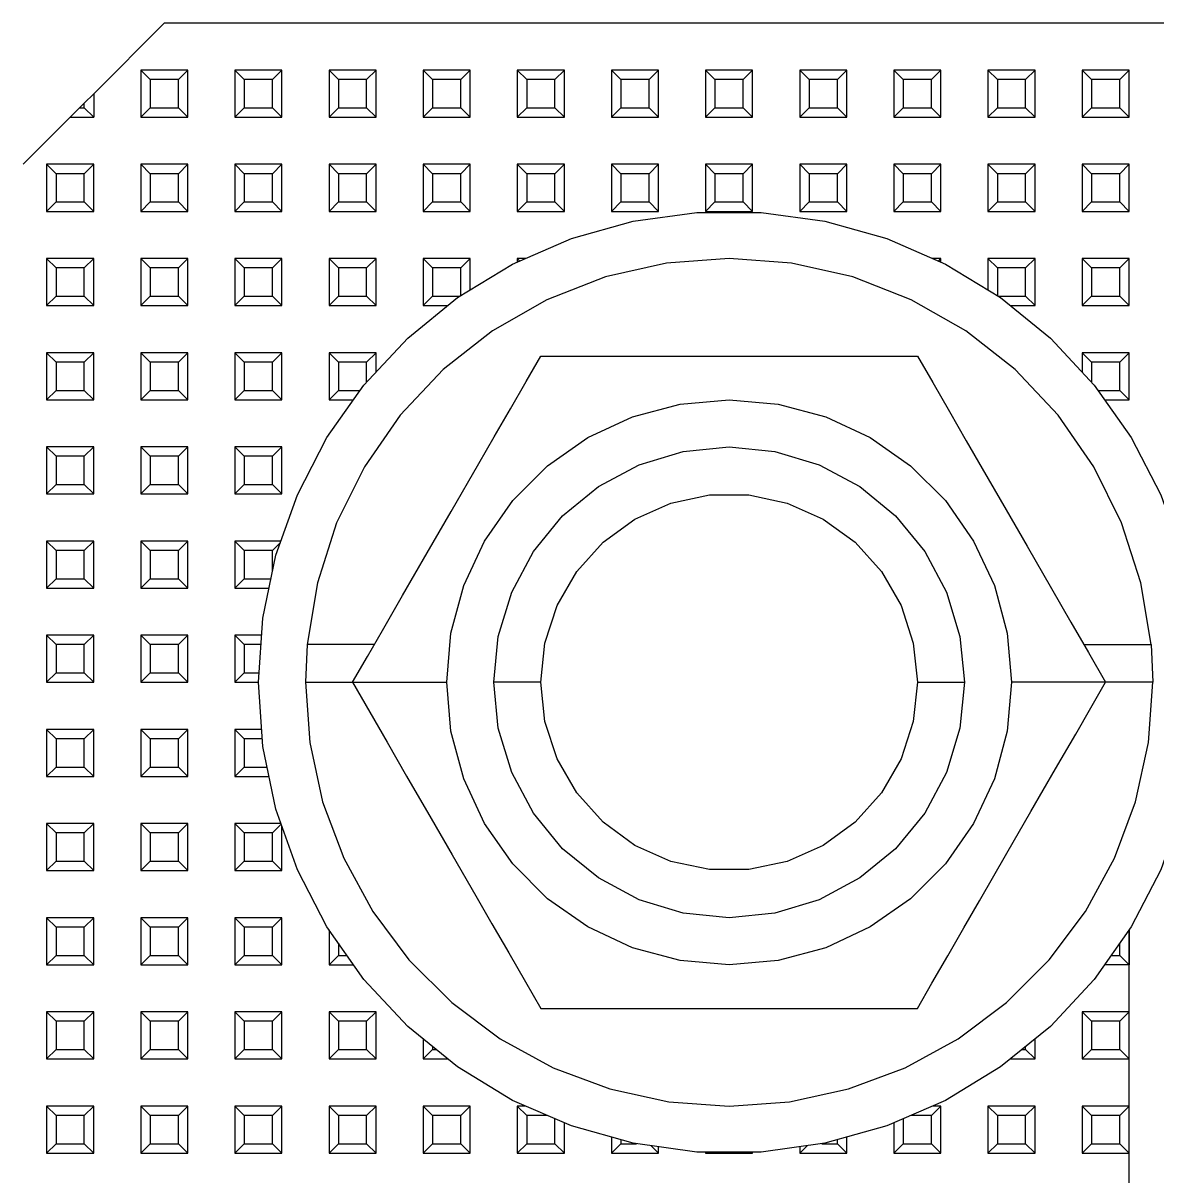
# Model space of a CAD drawing. Header units: millimetres. Extents: x 0 to 156, y 0 to 155.
# Drawn here: x 111 to 135.11, y 130.49 to 155 of the extents above; entities that cross this region are included whole.
import ezdxf

# ---------------------------------------------------------------- set-up
doc = ezdxf.new("R2010")
doc.units = ezdxf.units.MM

# ---------------------------------------------------------------- blocks, each defined once
blk = doc.blocks.new('CHINT_70dbcf6fe7c4519691b3c42ff544d895_FACE_0')
at = {"color": 141, "linetype": 'Continuous', "true_color": 0x40d9ff}
for p, q in [((113.7, 153.8), (113.5, 154)), ((113.5, 154), (113.5, 153)), ((114.5, 154), (113.5, 154)), ((114.3, 153.8), (114.5, 154)), ((114.5, 153), (114.5, 154)), ((115.7, 153.8), (115.5, 154)), ((115.5, 154), (115.5, 153)), ((116.5, 154), (115.5, 154)), ((116.3, 153.8), (116.5, 154)), ((116.5, 153), (116.5, 154)), ((117.7, 153.8), (117.5, 154)), ((117.5, 154), (117.5, 153)), ((118.5, 154), (117.5, 154)), ((118.3, 153.8), (118.5, 154)), ((118.5, 153), (118.5, 154)), ((119.7, 153.8), (119.5, 154)), ((119.5, 154), (119.5, 153)), ((120.5, 154), (119.5, 154)), ((120.3, 153.8), (120.5, 154)), ((120.5, 153), (120.5, 154)), ((121.7, 153.8), (121.5, 154)), ((121.5, 154), (121.5, 153)), ((122.5, 154), (121.5, 154)), ((122.3, 153.8), (122.5, 154)), ((122.5, 153), (122.5, 154)), ((123.7, 153.8), (123.5, 154)), ((123.5, 154), (123.5, 153)), ((124.5, 154), (123.5, 154)), ((124.3, 153.8), (124.5, 154)), ((124.5, 153), (124.5, 154)), ((125.7, 153.8), (125.5, 154)), ((125.5, 154), (125.5, 153)), ((126.5, 154), (125.5, 154)), ((126.3, 153.8), (126.5, 154)), ((126.5, 153), (126.5, 154)), ((127.7, 153.8), (127.5, 154)), ((127.5, 154), (127.5, 153)), ((128.5, 154), (127.5, 154)), ((128.3, 153.8), (128.5, 154)), ((128.5, 153), (128.5, 154)), ((129.7, 153.8), (129.5, 154)), ((129.5, 154), (129.5, 153)), ((130.5, 154), (129.5, 154)), ((130.3, 153.8), (130.5, 154)), ((130.5, 153), (130.5, 154)), ((131.7, 153.8), (131.5, 154)), ((131.5, 154), (131.5, 153)), ((132.5, 154), (131.5, 154)), ((132.3, 153.8), (132.5, 154)), ((132.5, 153), (132.5, 154)), ((133.7, 153.8), (133.5, 154)), ((133.5, 154), (133.5, 153)), ((134.5, 154), (133.5, 154)), ((134.3, 153.8), (134.5, 154)), ((134.5, 153), (134.5, 154)), ((113.7, 153.8), (113.7, 153.2)), ((114.3, 153.8), (113.7, 153.8)), ((114.3, 153.2), (114.3, 153.8)), ((115.7, 153.8), (115.7, 153.2)), ((116.3, 153.8), (115.7, 153.8)), ((116.3, 153.2), (116.3, 153.8)), ((117.7, 153.8), (117.7, 153.2)), ((118.3, 153.8), (117.7, 153.8)), ((118.3, 153.2), (118.3, 153.8)), ((119.7, 153.8), (119.7, 153.2)), ((120.3, 153.8), (119.7, 153.8)), ((120.3, 153.2), (120.3, 153.8)), ((121.7, 153.8), (121.7, 153.2)), ((122.3, 153.8), (121.7, 153.8)), ((122.3, 153.2), (122.3, 153.8)), ((123.7, 153.8), (123.7, 153.2)), ((124.3, 153.8), (123.7, 153.8)), ((124.3, 153.2), (124.3, 153.8)), ((125.7, 153.8), (125.7, 153.2)), ((126.3, 153.8), (125.7, 153.8)), ((126.3, 153.2), (126.3, 153.8)), ((127.7, 153.8), (127.7, 153.2)), ((128.3, 153.8), (127.7, 153.8)), ((128.3, 153.2), (128.3, 153.8)), ((129.7, 153.8), (129.7, 153.2)), ((130.3, 153.8), (129.7, 153.8)), ((130.3, 153.2), (130.3, 153.8)), ((131.7, 153.8), (131.7, 153.2)), ((132.3, 153.8), (131.7, 153.8)), ((132.3, 153.2), (132.3, 153.8)), ((133.7, 153.8), (133.7, 153.2)), ((134.3, 153.8), (133.7, 153.8)), ((134.3, 153.2), (134.3, 153.8)), ((112.2, 153.2), (112, 153)), ((112.3, 153.3), (112.2, 153.2)), ((112.2, 153.2), (112.3, 153.2)), ((112.3, 153.2), (112.3, 153.3)), ((112.3, 153.2), (112.5, 153)), ((113.7, 153.2), (113.5, 153)), ((113.7, 153.2), (114.3, 153.2)), ((114.3, 153.2), (114.5, 153)), ((115.7, 153.2), (115.5, 153)), ((115.7, 153.2), (116.3, 153.2)), ((116.3, 153.2), (116.5, 153)), ((117.7, 153.2), (117.5, 153)), ((117.7, 153.2), (118.3, 153.2)), ((118.3, 153.2), (118.5, 153)), ((119.7, 153.2), (119.5, 153)), ((119.7, 153.2), (120.3, 153.2)), ((120.3, 153.2), (120.5, 153)), ((121.7, 153.2), (121.5, 153)), ((121.7, 153.2), (122.3, 153.2)), ((122.3, 153.2), (122.5, 153)), ((123.7, 153.2), (123.5, 153)), ((123.7, 153.2), (124.3, 153.2)), ((124.3, 153.2), (124.5, 153)), ((125.7, 153.2), (125.5, 153)), ((125.7, 153.2), (126.3, 153.2)), ((126.3, 153.2), (126.5, 153)), ((127.7, 153.2), (127.5, 153)), ((127.7, 153.2), (128.3, 153.2)), ((128.3, 153.2), (128.5, 153)), ((129.7, 153.2), (129.5, 153)), ((129.7, 153.2), (130.3, 153.2)), ((130.3, 153.2), (130.5, 153)), ((131.7, 153.2), (131.5, 153)), ((131.7, 153.2), (132.3, 153.2)), ((132.3, 153.2), (132.5, 153)), ((133.7, 153.2), (133.5, 153)), ((133.7, 153.2), (134.3, 153.2)), ((134.3, 153.2), (134.5, 153)), ((112, 153), (111, 152)), ((112, 153), (112.5, 153)), ((113.5, 153), (114.5, 153)), ((115.5, 153), (116.5, 153)), ((117.5, 153), (118.5, 153)), ((119.5, 153), (120.5, 153)), ((121.5, 153), (122.5, 153)), ((123.5, 153), (124.5, 153)), ((125.5, 153), (126.5, 153)), ((127.5, 153), (128.5, 153)), ((129.5, 153), (130.5, 153)), ((131.5, 153), (132.5, 153)), ((133.5, 153), (134.5, 153)), ((111.7, 151.8), (111.5, 152)), ((111.5, 152), (111.5, 151)), ((112.5, 152), (111.5, 152)), ((112.3, 151.8), (112.5, 152)), ((112.5, 151), (112.5, 152)), ((113.7, 151.8), (113.5, 152)), ((113.5, 152), (113.5, 151)), ((114.5, 152), (113.5, 152)), ((114.3, 151.8), (114.5, 152)), ((114.5, 151), (114.5, 152)), ((115.7, 151.8), (115.5, 152)), ((115.5, 152), (115.5, 151)), ((116.5, 152), (115.5, 152)), ((116.3, 151.8), (116.5, 152)), ((116.5, 151), (116.5, 152)), ((117.7, 151.8), (117.5, 152)), ((117.5, 152), (117.5, 151)), ((118.5, 152), (117.5, 152)), ((118.3, 151.8), (118.5, 152)), ((118.5, 151), (118.5, 152)), ((119.7, 151.8), (119.5, 152)), ((119.5, 152), (119.5, 151)), ((120.5, 152), (119.5, 152)), ((120.3, 151.8), (120.5, 152)), ((120.5, 151), (120.5, 152)), ((121.7, 151.8), (121.5, 152)), ((121.5, 152), (121.5, 151)), ((122.5, 152), (121.5, 152)), ((122.3, 151.8), (122.5, 152)), ((122.5, 151), (122.5, 152)), ((123.7, 151.8), (123.5, 152)), ((123.5, 152), (123.5, 151)), ((124.5, 152), (123.5, 152)), ((124.3, 151.8), (124.5, 152)), ((124.5, 151), (124.5, 152)), ((125.7, 151.8), (125.5, 152)), ((125.5, 152), (125.5, 151)), ((126.5, 152), (125.5, 152)), ((126.3, 151.8), (126.5, 152)), ((126.5, 151), (126.5, 152)), ((127.7, 151.8), (127.5, 152)), ((127.5, 152), (127.5, 151)), ((128.5, 152), (127.5, 152)), ((128.3, 151.8), (128.5, 152)), ((128.5, 151), (128.5, 152)), ((129.7, 151.8), (129.5, 152)), ((129.5, 152), (129.5, 151)), ((130.5, 152), (129.5, 152)), ((130.3, 151.8), (130.5, 152)), ((130.5, 151), (130.5, 152)), ((131.7, 151.8), (131.5, 152)), ((131.5, 152), (131.5, 151)), ((132.5, 152), (131.5, 152)), ((132.3, 151.8), (132.5, 152)), ((132.5, 151), (132.5, 152)), ((133.7, 151.8), (133.5, 152)), ((133.5, 152), (133.5, 151)), ((134.5, 152), (133.5, 152)), ((134.3, 151.8), (134.5, 152)), ((134.5, 151), (134.5, 152)), ((111.7, 151.8), (111.7, 151.2)), ((112.3, 151.8), (111.7, 151.8)), ((112.3, 151.2), (112.3, 151.8)), ((113.7, 151.8), (113.7, 151.2)), ((114.3, 151.8), (113.7, 151.8)), ((114.3, 151.2), (114.3, 151.8)), ((115.7, 151.8), (115.7, 151.2)), ((116.3, 151.8), (115.7, 151.8)), ((116.3, 151.2), (116.3, 151.8)), ((117.7, 151.8), (117.7, 151.2)), ((118.3, 151.8), (117.7, 151.8)), ((118.3, 151.2), (118.3, 151.8)), ((119.7, 151.8), (119.7, 151.2)), ((120.3, 151.8), (119.7, 151.8)), ((120.3, 151.2), (120.3, 151.8)), ((121.7, 151.8), (121.7, 151.2)), ((122.3, 151.8), (121.7, 151.8)), ((122.3, 151.2), (122.3, 151.8)), ((123.7, 151.8), (123.7, 151.2)), ((124.3, 151.8), (123.7, 151.8)), ((124.3, 151.2), (124.3, 151.8)), ((125.7, 151.8), (125.7, 151.2)), ((126.3, 151.8), (125.7, 151.8)), ((126.3, 151.2), (126.3, 151.8)), ((127.7, 151.8), (127.7, 151.2)), ((128.3, 151.8), (127.7, 151.8)), ((128.3, 151.2), (128.3, 151.8)), ((129.7, 151.8), (129.7, 151.2)), ((130.3, 151.8), (129.7, 151.8)), ((130.3, 151.2), (130.3, 151.8)), ((131.7, 151.8), (131.7, 151.2)), ((132.3, 151.8), (131.7, 151.8)), ((132.3, 151.2), (132.3, 151.8)), ((133.7, 151.8), (133.7, 151.2)), ((134.3, 151.8), (133.7, 151.8)), ((134.3, 151.2), (134.3, 151.8)), ((111.7, 151.2), (111.5, 151)), ((111.7, 151.2), (112.3, 151.2)), ((112.3, 151.2), (112.5, 151)), ((113.7, 151.2), (113.5, 151)), ((113.7, 151.2), (114.3, 151.2)), ((114.3, 151.2), (114.5, 151)), ((115.7, 151.2), (115.5, 151)), ((115.7, 151.2), (116.3, 151.2)), ((116.3, 151.2), (116.5, 151)), ((117.7, 151.2), (117.5, 151)), ((117.7, 151.2), (118.3, 151.2)), ((118.3, 151.2), (118.5, 151)), ((119.7, 151.2), (119.5, 151)), ((119.7, 151.2), (120.3, 151.2)), ((120.3, 151.2), (120.5, 151)), ((121.7, 151.2), (121.5, 151)), ((121.7, 151.2), (122.3, 151.2)), ((122.3, 151.2), (122.5, 151)), ((123.7, 151.2), (123.5, 151)), ((123.7, 151.2), (124.3, 151.2)), ((124.3, 151.2), (124.5, 151)), ((125.7, 151.2), (125.5, 151)), ((125.7, 151.2), (126.3, 151.2)), ((126.3, 151.2), (126.5, 151)), ((127.7, 151.2), (127.5, 151)), ((127.7, 151.2), (128.3, 151.2)), ((128.3, 151.2), (128.5, 151)), ((129.7, 151.2), (129.5, 151)), ((129.7, 151.2), (130.3, 151.2)), ((130.3, 151.2), (130.5, 151)), ((131.7, 151.2), (131.5, 151)), ((131.7, 151.2), (132.3, 151.2)), ((132.3, 151.2), (132.5, 151)), ((133.7, 151.2), (133.5, 151)), ((133.7, 151.2), (134.3, 151.2)), ((134.3, 151.2), (134.5, 151)), ((111.5, 151), (112.5, 151)), ((113.5, 151), (114.5, 151)), ((115.5, 151), (116.5, 151)), ((117.5, 151), (118.5, 151)), ((119.5, 151), (120.5, 151)), ((121.5, 151), (122.5, 151)), ((123.5, 151), (124.5, 151)), ((125.5, 151), (126.5, 151)), ((127.5, 151), (128.5, 151)), ((129.5, 151), (130.5, 151)), ((131.5, 151), (132.5, 151)), ((133.5, 151), (134.5, 151)), ((111.7, 149.8), (111.5, 150)), ((111.5, 150), (111.5, 149)), ((112.5, 150), (111.5, 150)), ((112.3, 149.8), (112.5, 150)), ((112.5, 149), (112.5, 150)), ((113.7, 149.8), (113.5, 150)), ((113.5, 150), (113.5, 149)), ((114.5, 150), (113.5, 150)), ((114.3, 149.8), (114.5, 150)), ((114.5, 149), (114.5, 150)), ((115.7, 149.8), (115.5, 150)), ((115.5, 150), (115.5, 149)), ((116.5, 150), (115.5, 150)), ((116.3, 149.8), (116.5, 150)), ((116.5, 149), (116.5, 150)), ((117.7, 149.8), (117.5, 150)), ((117.5, 150), (117.5, 149)), ((118.5, 150), (117.5, 150)), ((118.3, 149.8), (118.5, 150)), ((118.5, 149), (118.5, 150)), ((119.7, 149.8), (119.5, 150)), ((119.5, 150), (119.5, 149)), ((120.5, 150), (119.5, 150)), ((120.3, 149.8), (120.5, 150)), ((120.5, 149.332), (120.5, 150)), ((121.554, 149.946), (121.5, 150)), ((121.5, 150), (121.5, 149.923)), ((121.678, 150), (121.5, 150)), ((130.5, 150), (130.322, 150)), ((130.446, 149.946), (130.5, 150)), ((130.5, 149.923), (130.5, 150)), ((131.7, 149.8), (131.5, 150)), ((131.5, 150), (131.5, 149.332)), ((132.5, 150), (131.5, 150)), ((132.3, 149.8), (132.5, 150)), ((132.5, 149), (132.5, 150)), ((133.7, 149.8), (133.5, 150)), ((133.5, 150), (133.5, 149)), ((134.5, 150), (133.5, 150)), ((134.3, 149.8), (134.5, 150)), ((134.5, 149), (134.5, 150)), ((111.7, 149.8), (111.7, 149.2)), ((112.3, 149.8), (111.7, 149.8)), ((112.3, 149.2), (112.3, 149.8)), ((113.7, 149.8), (113.7, 149.2)), ((114.3, 149.8), (113.7, 149.8)), ((114.3, 149.2), (114.3, 149.8)), ((115.7, 149.8), (115.7, 149.2)), ((116.3, 149.8), (115.7, 149.8)), ((116.3, 149.2), (116.3, 149.8)), ((117.7, 149.8), (117.7, 149.2)), ((118.3, 149.8), (117.7, 149.8)), ((118.3, 149.2), (118.3, 149.8)), ((119.7, 149.8), (119.7, 149.2)), ((120.3, 149.8), (119.7, 149.8)), ((120.3, 149.21), (120.3, 149.8)), ((131.7, 149.8), (131.7, 149.21)), ((132.3, 149.8), (131.7, 149.8)), ((132.3, 149.2), (132.3, 149.8)), ((133.7, 149.8), (133.7, 149.2)), ((134.3, 149.8), (133.7, 149.8)), ((134.3, 149.2), (134.3, 149.8)), ((111.7, 149.2), (111.5, 149)), ((111.5, 149), (112.5, 149)), ((111.7, 149.2), (112.3, 149.2)), ((112.3, 149.2), (112.5, 149)), ((113.7, 149.2), (113.5, 149)), ((113.5, 149), (114.5, 149)), ((113.7, 149.2), (114.3, 149.2)), ((114.3, 149.2), (114.5, 149)), ((115.7, 149.2), (115.5, 149)), ((115.5, 149), (116.5, 149)), ((115.7, 149.2), (116.3, 149.2)), ((116.3, 149.2), (116.5, 149)), ((117.7, 149.2), (117.5, 149)), ((117.5, 149), (118.5, 149)), ((117.7, 149.2), (118.3, 149.2)), ((118.3, 149.2), (118.5, 149)), ((119.7, 149.2), (119.5, 149)), ((119.5, 149), (120.025, 149)), ((119.7, 149.2), (120.283, 149.2)), ((131.717, 149.2), (132.3, 149.2)), ((131.975, 149), (132.5, 149)), ((132.3, 149.2), (132.5, 149)), ((133.7, 149.2), (133.5, 149)), ((133.5, 149), (134.5, 149)), ((133.7, 149.2), (134.3, 149.2)), ((134.3, 149.2), (134.5, 149)), ((111.7, 147.8), (111.5, 148)), ((111.5, 148), (111.5, 147)), ((112.5, 148), (111.5, 148)), ((111.7, 147.8), (111.7, 147.2)), ((112.3, 147.8), (111.7, 147.8)), ((112.3, 147.8), (112.5, 148)), ((112.3, 147.2), (112.3, 147.8)), ((112.5, 147), (112.5, 148)), ((113.7, 147.8), (113.5, 148)), ((113.5, 148), (113.5, 147)), ((114.5, 148), (113.5, 148)), ((113.7, 147.8), (113.7, 147.2)), ((114.3, 147.8), (113.7, 147.8)), ((114.3, 147.8), (114.5, 148)), ((114.3, 147.2), (114.3, 147.8)), ((114.5, 147), (114.5, 148)), ((115.7, 147.8), (115.5, 148)), ((115.5, 148), (115.5, 147)), ((116.5, 148), (115.5, 148)), ((115.7, 147.8), (115.7, 147.2)), ((116.3, 147.8), (115.7, 147.8)), ((116.3, 147.8), (116.5, 148)), ((116.3, 147.2), (116.3, 147.8)), ((116.5, 147), (116.5, 148)), ((117.7, 147.8), (117.5, 148)), ((117.5, 148), (117.5, 147)), ((118.5, 148), (117.5, 148)), ((117.7, 147.8), (117.7, 147.2)), ((118.3, 147.8), (117.7, 147.8)), ((118.3, 147.8), (118.5, 148)), ((118.3, 147.372), (118.3, 147.8)), ((118.5, 147.586), (118.5, 148)), ((133.7, 147.8), (133.5, 148)), ((133.5, 148), (133.5, 147.586)), ((134.5, 148), (133.5, 148)), ((133.7, 147.8), (133.7, 147.372)), ((134.3, 147.8), (133.7, 147.8)), ((134.3, 147.8), (134.5, 148)), ((134.3, 147.2), (134.3, 147.8)), ((134.5, 147), (134.5, 148)), ((111.7, 147.2), (111.5, 147)), ((111.7, 147.2), (112.3, 147.2)), ((112.3, 147.2), (112.5, 147)), ((113.7, 147.2), (113.5, 147)), ((113.7, 147.2), (114.3, 147.2)), ((114.3, 147.2), (114.5, 147)), ((115.7, 147.2), (115.5, 147)), ((115.7, 147.2), (116.3, 147.2)), ((116.3, 147.2), (116.5, 147)), ((117.7, 147.2), (117.5, 147)), ((117.7, 147.2), (118.165, 147.2)), ((133.835, 147.2), (134.3, 147.2)), ((134.3, 147.2), (134.5, 147)), ((111.5, 147), (112.5, 147)), ((113.5, 147), (114.5, 147)), ((115.5, 147), (116.5, 147)), ((117.5, 147), (118.023, 147)), ((133.977, 147), (134.5, 147)), ((111.7, 145.8), (111.5, 146)), ((111.5, 146), (111.5, 145)), ((112.5, 146), (111.5, 146)), ((112.3, 145.8), (112.5, 146)), ((112.5, 145), (112.5, 146)), ((113.7, 145.8), (113.5, 146)), ((113.5, 146), (113.5, 145)), ((114.5, 146), (113.5, 146)), ((114.3, 145.8), (114.5, 146)), ((114.5, 145), (114.5, 146)), ((115.7, 145.8), (115.5, 146)), ((115.5, 146), (115.5, 145)), ((116.5, 146), (115.5, 146)), ((116.3, 145.8), (116.5, 146)), ((116.5, 145), (116.5, 146)), ((111.7, 145.8), (111.7, 145.2)), ((112.3, 145.8), (111.7, 145.8)), ((112.3, 145.2), (112.3, 145.8)), ((113.7, 145.8), (113.7, 145.2)), ((114.3, 145.8), (113.7, 145.8)), ((114.3, 145.2), (114.3, 145.8)), ((115.7, 145.8), (115.7, 145.2)), ((116.3, 145.8), (115.7, 145.8)), ((116.3, 145.2), (116.3, 145.8)), ((111.7, 145.2), (111.5, 145)), ((111.7, 145.2), (112.3, 145.2)), ((112.3, 145.2), (112.5, 145)), ((113.7, 145.2), (113.5, 145)), ((113.7, 145.2), (114.3, 145.2)), ((114.3, 145.2), (114.5, 145)), ((115.7, 145.2), (115.5, 145)), ((115.7, 145.2), (116.3, 145.2)), ((116.3, 145.2), (116.5, 145)), ((111.5, 145), (112.5, 145)), ((113.5, 145), (114.5, 145)), ((115.5, 145), (116.5, 145)), ((111.7, 143.8), (111.5, 144)), ((111.5, 144), (111.5, 143)), ((112.5, 144), (111.5, 144)), ((112.3, 143.8), (112.5, 144)), ((112.5, 143), (112.5, 144)), ((113.7, 143.8), (113.5, 144)), ((113.5, 144), (113.5, 143)), ((114.5, 144), (113.5, 144)), ((114.3, 143.8), (114.5, 144)), ((114.5, 143), (114.5, 144)), ((115.7, 143.8), (115.5, 144)), ((115.5, 144), (115.5, 143)), ((116.478, 144), (115.5, 144)), ((116.3, 143.8), (116.466, 143.966)), ((111.7, 143.8), (111.7, 143.2)), ((112.3, 143.8), (111.7, 143.8)), ((112.3, 143.2), (112.3, 143.8)), ((113.7, 143.8), (113.7, 143.2)), ((114.3, 143.8), (113.7, 143.8)), ((114.3, 143.2), (114.3, 143.8)), ((115.7, 143.8), (115.7, 143.2)), ((116.3, 143.8), (115.7, 143.8)), ((116.3, 143.357), (116.3, 143.8)), ((111.7, 143.2), (111.5, 143)), ((111.7, 143.2), (112.3, 143.2)), ((112.3, 143.2), (112.5, 143)), ((113.7, 143.2), (113.5, 143)), ((113.7, 143.2), (114.3, 143.2)), ((114.3, 143.2), (114.5, 143)), ((115.7, 143.2), (115.5, 143)), ((115.7, 143.2), (116.267, 143.2)), ((111.5, 143), (112.5, 143)), ((113.5, 143), (114.5, 143)), ((115.5, 143), (116.226, 143)), ((111.7, 141.8), (111.5, 142)), ((111.5, 142), (111.5, 141)), ((112.5, 142), (111.5, 142)), ((112.3, 141.8), (112.5, 142)), ((112.5, 141), (112.5, 142)), ((113.7, 141.8), (113.5, 142)), ((113.5, 142), (113.5, 141)), ((114.5, 142), (113.5, 142)), ((114.3, 141.8), (114.5, 142)), ((114.5, 141), (114.5, 142)), ((115.7, 141.8), (115.5, 142)), ((115.5, 142), (115.5, 141)), ((116.068, 142), (115.5, 142)), ((111.7, 141.8), (111.7, 141.2)), ((112.3, 141.8), (111.7, 141.8)), ((112.3, 141.2), (112.3, 141.8)), ((113.7, 141.8), (113.7, 141.2)), ((114.3, 141.8), (113.7, 141.8)), ((114.3, 141.2), (114.3, 141.8)), ((115.7, 141.8), (115.7, 141.2)), ((116.055, 141.8), (115.7, 141.8)), ((111.7, 141.2), (111.5, 141)), ((111.7, 141.2), (112.3, 141.2)), ((112.3, 141.2), (112.5, 141)), ((113.7, 141.2), (113.5, 141)), ((113.7, 141.2), (114.3, 141.2)), ((114.3, 141.2), (114.5, 141)), ((115.7, 141.2), (115.5, 141)), ((115.7, 141.2), (116.014, 141.2)), ((111.5, 141), (112.5, 141)), ((113.5, 141), (114.5, 141)), ((115.5, 141), (116, 141)), ((122, 141), (121, 141)), ((130, 141), (131, 141)), ((111.7, 139.8), (111.5, 140)), ((111.5, 140), (111.5, 139)), ((112.5, 140), (111.5, 140)), ((112.3, 139.8), (112.5, 140)), ((112.5, 139), (112.5, 140)), ((113.7, 139.8), (113.5, 140)), ((113.5, 140), (113.5, 139)), ((114.5, 140), (113.5, 140)), ((114.3, 139.8), (114.5, 140)), ((114.5, 139), (114.5, 140)), ((115.7, 139.8), (115.5, 140)), ((115.5, 140), (115.5, 139)), ((116.068, 140), (115.5, 140)), ((111.7, 139.8), (111.7, 139.2)), ((112.3, 139.8), (111.7, 139.8)), ((112.3, 139.2), (112.3, 139.8)), ((113.7, 139.8), (113.7, 139.2)), ((114.3, 139.8), (113.7, 139.8)), ((114.3, 139.2), (114.3, 139.8)), ((115.7, 139.8), (115.7, 139.2)), ((116.082, 139.8), (115.7, 139.8)), ((111.7, 139.2), (111.5, 139)), ((111.7, 139.2), (112.3, 139.2)), ((112.3, 139.2), (112.5, 139)), ((113.7, 139.2), (113.5, 139)), ((113.7, 139.2), (114.3, 139.2)), ((114.3, 139.2), (114.5, 139)), ((115.7, 139.2), (115.5, 139)), ((115.7, 139.2), (116.184, 139.2)), ((111.5, 139), (112.5, 139)), ((113.5, 139), (114.5, 139)), ((115.5, 139), (116.226, 139)), ((111.7, 137.8), (111.5, 138)), ((111.5, 138), (111.5, 137)), ((112.5, 138), (111.5, 138)), ((112.3, 137.8), (112.5, 138)), ((112.5, 137), (112.5, 138)), ((113.7, 137.8), (113.5, 138)), ((113.5, 138), (113.5, 137)), ((114.5, 138), (113.5, 138)), ((114.3, 137.8), (114.5, 138)), ((114.5, 137), (114.5, 138)), ((115.7, 137.8), (115.5, 138)), ((115.5, 138), (115.5, 137)), ((116.478, 138), (115.5, 138)), ((116.3, 137.8), (116.484, 137.984)), ((111.7, 137.8), (111.7, 137.2)), ((112.3, 137.8), (111.7, 137.8)), ((112.3, 137.2), (112.3, 137.8)), ((113.7, 137.8), (113.7, 137.2)), ((114.3, 137.8), (113.7, 137.8)), ((114.3, 137.2), (114.3, 137.8)), ((115.7, 137.8), (115.7, 137.2)), ((116.3, 137.8), (115.7, 137.8)), ((116.3, 137.2), (116.3, 137.8)), ((116.5, 137), (116.5, 137.939)), ((111.7, 137.2), (111.5, 137)), ((111.5, 137), (112.5, 137)), ((111.7, 137.2), (112.3, 137.2)), ((112.3, 137.2), (112.5, 137)), ((113.7, 137.2), (113.5, 137)), ((113.5, 137), (114.5, 137)), ((113.7, 137.2), (114.3, 137.2)), ((114.3, 137.2), (114.5, 137)), ((115.7, 137.2), (115.5, 137)), ((115.5, 137), (116.5, 137)), ((115.7, 137.2), (116.3, 137.2)), ((116.3, 137.2), (116.5, 137)), ((111.7, 135.8), (111.5, 136)), ((111.5, 136), (111.5, 135)), ((112.5, 136), (111.5, 136)), ((111.7, 135.8), (111.7, 135.2)), ((112.3, 135.8), (111.7, 135.8)), ((112.3, 135.8), (112.5, 136)), ((112.3, 135.2), (112.3, 135.8)), ((112.5, 135), (112.5, 136)), ((113.7, 135.8), (113.5, 136)), ((113.5, 136), (113.5, 135)), ((114.5, 136), (113.5, 136)), ((113.7, 135.8), (113.7, 135.2)), ((114.3, 135.8), (113.7, 135.8)), ((114.3, 135.8), (114.5, 136)), ((114.3, 135.2), (114.3, 135.8)), ((114.5, 135), (114.5, 136)), ((115.7, 135.8), (115.5, 136)), ((115.5, 136), (115.5, 135)), ((116.5, 136), (115.5, 136)), ((115.7, 135.8), (115.7, 135.2)), ((116.3, 135.8), (115.7, 135.8)), ((116.3, 135.8), (116.5, 136)), ((116.3, 135.2), (116.3, 135.8)), ((116.5, 135), (116.5, 136)), ((117.5, 135.742), (117.5, 135)), ((117.7, 135.458), (117.7, 135.2)), ((134.3, 135.2), (134.3, 135.458)), ((111.7, 135.2), (111.5, 135)), ((111.7, 135.2), (112.3, 135.2)), ((112.3, 135.2), (112.5, 135)), ((113.7, 135.2), (113.5, 135)), ((113.7, 135.2), (114.3, 135.2)), ((114.3, 135.2), (114.5, 135)), ((115.7, 135.2), (115.5, 135)), ((115.7, 135.2), (116.3, 135.2)), ((116.3, 135.2), (116.5, 135)), ((117.7, 135.2), (117.5, 135)), ((117.7, 135.2), (117.882, 135.2)), ((134.118, 135.2), (134.3, 135.2)), ((111.5, 135), (112.5, 135)), ((113.5, 135), (114.5, 135)), ((115.5, 135), (116.5, 135)), ((117.5, 135), (118.023, 135)), ((111.7, 133.8), (111.5, 134)), ((111.5, 134), (111.5, 133)), ((112.5, 134), (111.5, 134)), ((112.3, 133.8), (112.5, 134)), ((112.5, 133), (112.5, 134)), ((113.7, 133.8), (113.5, 134)), ((113.5, 134), (113.5, 133)), ((114.5, 134), (113.5, 134)), ((114.3, 133.8), (114.5, 134)), ((114.5, 133), (114.5, 134)), ((115.7, 133.8), (115.5, 134)), ((115.5, 134), (115.5, 133)), ((116.5, 134), (115.5, 134)), ((116.3, 133.8), (116.5, 134)), ((116.5, 133), (116.5, 134)), ((117.7, 133.8), (117.5, 134)), ((117.5, 134), (117.5, 133)), ((118.5, 134), (117.5, 134)), ((118.3, 133.8), (118.5, 134)), ((118.5, 133), (118.5, 134)), ((133.7, 133.8), (133.5, 134)), ((133.5, 134), (133.5, 133)), ((134.5, 134), (133.5, 134)), ((134.3, 133.8), (134.5, 134)), ((134.5, 133), (134.5, 134)), ((111.7, 133.8), (111.7, 133.2)), ((112.3, 133.8), (111.7, 133.8)), ((112.3, 133.2), (112.3, 133.8)), ((113.7, 133.8), (113.7, 133.2)), ((114.3, 133.8), (113.7, 133.8)), ((114.3, 133.2), (114.3, 133.8)), ((115.7, 133.8), (115.7, 133.2)), ((116.3, 133.8), (115.7, 133.8)), ((116.3, 133.2), (116.3, 133.8)), ((117.7, 133.8), (117.7, 133.2)), ((118.3, 133.8), (117.7, 133.8)), ((118.3, 133.2), (118.3, 133.8)), ((133.7, 133.8), (133.7, 133.2)), ((134.3, 133.8), (133.7, 133.8)), ((134.3, 133.2), (134.3, 133.8)), ((119.5, 133.427), (119.5, 133)), ((132.5, 133), (132.5, 133.427)), ((111.7, 133.2), (111.5, 133)), ((111.7, 133.2), (112.3, 133.2)), ((112.3, 133.2), (112.5, 133)), ((113.7, 133.2), (113.5, 133)), ((113.7, 133.2), (114.3, 133.2)), ((114.3, 133.2), (114.5, 133)), ((115.7, 133.2), (115.5, 133)), ((115.7, 133.2), (116.3, 133.2)), ((116.3, 133.2), (116.5, 133)), ((117.7, 133.2), (117.5, 133)), ((117.7, 133.2), (118.3, 133.2)), ((118.3, 133.2), (118.5, 133)), ((119.7, 133.2), (119.5, 133)), ((119.7, 133.264), (119.7, 133.2)), ((119.7, 133.2), (119.779, 133.2)), ((132.221, 133.2), (132.3, 133.2)), ((132.3, 133.2), (132.3, 133.264)), ((132.3, 133.2), (132.5, 133)), ((133.7, 133.2), (133.5, 133)), ((133.7, 133.2), (134.3, 133.2)), ((134.3, 133.2), (134.5, 133)), ((111.5, 133), (112.5, 133)), ((113.5, 133), (114.5, 133)), ((115.5, 133), (116.5, 133)), ((117.5, 133), (118.5, 133)), ((119.5, 133), (120.025, 133)), ((131.975, 133), (132.5, 133)), ((133.5, 133), (134.5, 133)), ((111.7, 131.8), (111.5, 132)), ((111.5, 132), (111.5, 131)), ((112.5, 132), (111.5, 132)), ((112.3, 131.8), (112.5, 132)), ((112.5, 131), (112.5, 132)), ((113.7, 131.8), (113.5, 132)), ((113.5, 132), (113.5, 131)), ((114.5, 132), (113.5, 132)), ((114.3, 131.8), (114.5, 132)), ((114.5, 131), (114.5, 132)), ((115.7, 131.8), (115.5, 132)), ((115.5, 132), (115.5, 131)), ((116.5, 132), (115.5, 132)), ((116.3, 131.8), (116.5, 132)), ((116.5, 131), (116.5, 132)), ((117.7, 131.8), (117.5, 132)), ((117.5, 132), (117.5, 131)), ((118.5, 132), (117.5, 132)), ((118.3, 131.8), (118.5, 132)), ((118.5, 131), (118.5, 132)), ((119.7, 131.8), (119.5, 132)), ((119.5, 132), (119.5, 131)), ((120.5, 132), (119.5, 132)), ((120.3, 131.8), (120.5, 132)), ((120.5, 131), (120.5, 132)), ((121.7, 131.8), (121.5, 132)), ((121.5, 132), (121.5, 131)), ((121.678, 132), (121.5, 132)), ((130.3, 131.8), (130.5, 132)), ((130.5, 132), (130.322, 132)), ((130.5, 131), (130.5, 132)), ((131.7, 131.8), (131.5, 132)), ((131.5, 132), (131.5, 131)), ((132.5, 132), (131.5, 132)), ((132.3, 131.8), (132.5, 132)), ((132.5, 131), (132.5, 132)), ((133.7, 131.8), (133.5, 132)), ((133.5, 132), (133.5, 131)), ((134.5, 132), (133.5, 132)), ((134.3, 131.8), (134.5, 132)), ((134.5, 131), (134.5, 132)), ((111.7, 131.8), (111.7, 131.2)), ((112.3, 131.8), (111.7, 131.8)), ((112.3, 131.2), (112.3, 131.8)), ((113.7, 131.8), (113.7, 131.2)), ((114.3, 131.8), (113.7, 131.8)), ((114.3, 131.2), (114.3, 131.8)), ((115.7, 131.8), (115.7, 131.2)), ((116.3, 131.8), (115.7, 131.8)), ((116.3, 131.2), (116.3, 131.8)), ((117.7, 131.8), (117.7, 131.2)), ((118.3, 131.8), (117.7, 131.8)), ((118.3, 131.2), (118.3, 131.8)), ((119.7, 131.8), (119.7, 131.2)), ((120.3, 131.8), (119.7, 131.8)), ((120.3, 131.2), (120.3, 131.8)), ((121.7, 131.8), (121.7, 131.2)), ((122.139, 131.8), (121.7, 131.8)), ((122.3, 131.2), (122.3, 131.73)), ((122.5, 131), (122.5, 131.643)), ((129.5, 131.643), (129.5, 131)), ((129.7, 131.73), (129.7, 131.2)), ((130.3, 131.8), (129.861, 131.8)), ((130.3, 131.2), (130.3, 131.8)), ((131.7, 131.8), (131.7, 131.2)), ((132.3, 131.8), (131.7, 131.8)), ((132.3, 131.2), (132.3, 131.8)), ((133.7, 131.8), (133.7, 131.2)), ((134.3, 131.8), (133.7, 131.8)), ((134.3, 131.2), (134.3, 131.8)), ((111.7, 131.2), (111.5, 131)), ((111.7, 131.2), (112.3, 131.2)), ((112.3, 131.2), (112.5, 131)), ((113.7, 131.2), (113.5, 131)), ((113.7, 131.2), (114.3, 131.2)), ((114.3, 131.2), (114.5, 131)), ((115.7, 131.2), (115.5, 131)), ((115.7, 131.2), (116.3, 131.2)), ((116.3, 131.2), (116.5, 131)), ((117.7, 131.2), (117.5, 131)), ((117.7, 131.2), (118.3, 131.2)), ((118.3, 131.2), (118.5, 131)), ((119.7, 131.2), (119.5, 131)), ((119.7, 131.2), (120.3, 131.2)), ((120.3, 131.2), (120.5, 131)), ((121.7, 131.2), (121.5, 131)), ((121.7, 131.2), (122.3, 131.2)), ((122.3, 131.2), (122.5, 131)), ((123.5, 131.34), (123.5, 131)), ((123.7, 131.2), (123.5, 131)), ((123.7, 131.284), (123.7, 131.2)), ((123.7, 131.2), (124.032, 131.2)), ((124.343, 131.157), (124.5, 131)), ((124.5, 131), (124.5, 131.136)), ((127.657, 131.157), (127.5, 131)), ((127.5, 131.136), (127.5, 131)), ((127.968, 131.2), (128.3, 131.2)), ((128.3, 131.2), (128.3, 131.284)), ((128.3, 131.2), (128.5, 131)), ((128.5, 131), (128.5, 131.34)), ((129.7, 131.2), (129.5, 131)), ((129.7, 131.2), (130.3, 131.2)), ((130.3, 131.2), (130.5, 131)), ((131.7, 131.2), (131.5, 131)), ((131.7, 131.2), (132.3, 131.2)), ((132.3, 131.2), (132.5, 131)), ((133.7, 131.2), (133.5, 131)), ((133.7, 131.2), (134.3, 131.2)), ((134.3, 131.2), (134.5, 131)), ((111.5, 131), (112.5, 131)), ((113.5, 131), (114.5, 131)), ((115.5, 131), (116.5, 131)), ((117.5, 131), (118.5, 131)), ((119.5, 131), (120.5, 131)), ((121.5, 131), (122.5, 131)), ((123.5, 131), (124.5, 131)), ((125.523, 131.023), (125.5, 131)), ((125.5, 131.023), (125.5, 131)), ((125.5, 131), (126.5, 131)), ((126.477, 131.023), (126.5, 131)), ((126.5, 131), (126.5, 131.023)), ((127.5, 131), (128.5, 131)), ((129.5, 131), (130.5, 131)), ((131.5, 131), (132.5, 131)), ((133.5, 131), (134.5, 131))]:
    blk.add_line(p, q, dxfattribs=at)
for points in [[(139.5, 153.5), (138, 155), (114, 155), (112.5, 153.5)], [(112.3, 153.3), (112.5, 153.5), (112.5, 153)], [(116, 141), (116.093, 142.362), (116.371, 143.698), (116.828, 144.984), (117.456, 146.196), (118.243, 147.311), (119.174, 148.308), (120.233, 149.17), (121.399, 149.879), (122.651, 150.423), (123.965, 150.791), (125.318, 150.977), (126.682, 150.977), (128.035, 150.791), (129.349, 150.423), (130.601, 149.879), (131.767, 149.17), (132.826, 148.308), (133.757, 147.311), (134.544, 146.196), (135.172, 144.984), (135.629, 143.698), (135.907, 142.362), (136, 141)], [(134.964, 141.8), (134.748, 143.115), (134.34, 144.383), (133.749, 145.577), (132.988, 146.671), (132.075, 147.641), (131.028, 148.465), (129.87, 149.125), (128.628, 149.608), (127.329, 149.901), (126, 150), (124.671, 149.901), (123.372, 149.608), (122.13, 149.125), (120.972, 148.465), (119.925, 147.641), (119.012, 146.671), (118.251, 145.577), (117.66, 144.383), (117.252, 143.115), (117.036, 141.8)], [(118, 141), (118.315, 141.545), (118.634, 142.099), (119.063, 142.842), (119.587, 143.748), (120.096, 144.63), (120.681, 145.644), (121.011, 146.215), (121.353, 146.807), (121.69, 147.391), (122, 147.928), (122.652, 147.928), (123.354, 147.928), (124.051, 147.928), (124.733, 147.928), (125.806, 147.928), (126.876, 147.928), (127.644, 147.928), (128.423, 147.928), (129.241, 147.928), (130, 147.928), (130.326, 147.363), (130.681, 146.748), (131.038, 146.13), (131.38, 145.538), (131.884, 144.664), (132.332, 143.89), (132.851, 142.991), (133.264, 142.274), (133.634, 141.634), (134, 141)], [(120, 141), (120.091, 142.042), (120.362, 143.052), (120.804, 144), (121.404, 144.857), (122.143, 145.596), (123, 146.196), (123.948, 146.638), (124.958, 146.909), (126, 147), (127.042, 146.909), (128.052, 146.638), (129, 146.196), (129.857, 145.596), (130.596, 144.857), (131.196, 144), (131.638, 143.052), (131.909, 142.042), (132, 141)], [(121, 141), (121.096, 141.975), (121.381, 142.913), (121.843, 143.778), (122.464, 144.536), (123.222, 145.157), (124.087, 145.619), (125.025, 145.904), (126, 146), (126.975, 145.904), (127.913, 145.619), (128.778, 145.157), (129.536, 144.536), (130.157, 143.778), (130.619, 142.913), (130.904, 141.975), (131, 141)], [(122, 141), (122.087, 141.832), (122.346, 142.627), (122.764, 143.351), (123.323, 143.973), (124, 144.464), (124.764, 144.804), (125.582, 144.978), (126.418, 144.978), (127.236, 144.804), (128, 144.464), (128.677, 143.973), (129.236, 143.351), (129.654, 142.627), (129.913, 141.832), (130, 141)], [(118.462, 141.8), (117.036, 141.8), (117, 141), (119.309, 141), (120, 141)], [(133.538, 141.8), (134.964, 141.8), (135, 141), (132.691, 141), (132, 141)], [(136, 141), (135.907, 139.638), (135.629, 138.302), (135.172, 137.016), (134.544, 135.804), (133.757, 134.689), (132.826, 133.692), (131.767, 132.83), (130.601, 132.121), (129.349, 131.577), (128.035, 131.209), (126.682, 131.023), (125.318, 131.023), (123.965, 131.209), (122.651, 131.577), (121.399, 132.121), (120.233, 132.83), (119.174, 133.692), (118.243, 134.689), (117.456, 135.804), (116.828, 137.016), (116.371, 138.302), (116.093, 139.638), (116, 141)], [(117, 141), (117.092, 139.719), (117.365, 138.464), (117.813, 137.261), (118.429, 136.134), (119.198, 135.106), (120.106, 134.198), (121.134, 133.429), (122.261, 132.813), (123.464, 132.365), (124.719, 132.092), (126, 132), (127.281, 132.092), (128.536, 132.365), (129.739, 132.813), (130.866, 133.429), (131.894, 134.198), (132.802, 135.106), (133.571, 136.134), (134.187, 137.261), (134.635, 138.464), (134.908, 139.719), (135, 141)], [(118, 141), (118.366, 140.366), (118.736, 139.726), (119.149, 139.009), (119.668, 138.11), (120.116, 137.336), (120.62, 136.462), (120.962, 135.87), (121.319, 135.252), (121.674, 134.637), (122, 134.072), (122.759, 134.072), (123.577, 134.072), (124.356, 134.072), (125.124, 134.072), (126.194, 134.072), (127.267, 134.072), (127.949, 134.072), (128.646, 134.072), (129.348, 134.072), (130, 134.072), (130.31, 134.609), (130.647, 135.193), (130.989, 135.785), (131.319, 136.356), (131.904, 137.37), (132.413, 138.252), (132.937, 139.158), (133.366, 139.901), (133.685, 140.455), (134, 141)], [(118, 141), (118.636, 141), (119.309, 141)], [(132, 141), (131.909, 139.958), (131.638, 138.948), (131.196, 138), (130.596, 137.143), (129.857, 136.404), (129, 135.804), (128.052, 135.362), (127.042, 135.091), (126, 135), (124.958, 135.091), (123.948, 135.362), (123, 135.804), (122.143, 136.404), (121.404, 137.143), (120.804, 138), (120.362, 138.948), (120.091, 139.958), (120, 141)], [(131, 141), (130.904, 140.025), (130.619, 139.087), (130.157, 138.222), (129.536, 137.464), (128.778, 136.843), (127.913, 136.381), (126.975, 136.096), (126, 136), (125.025, 136.096), (124.087, 136.381), (123.222, 136.843), (122.464, 137.464), (121.843, 138.222), (121.381, 139.087), (121.096, 140.025), (121, 141)], [(130, 141), (129.913, 140.168), (129.654, 139.373), (129.236, 138.649), (128.677, 138.027), (128, 137.536), (127.236, 137.196), (126.418, 137.022), (125.582, 137.022), (124.764, 137.196), (124, 137.536), (123.323, 138.027), (122.764, 138.649), (122.346, 139.373), (122.087, 140.168), (122, 141)], [(134, 141), (133.364, 141), (132.691, 141)], [(134.5, 123), (134.5, 135.742), (134.5, 135)], [(134.3, 135.2), (134.5, 135), (133.977, 135)]]:
    blk.add_lwpolyline(points, dxfattribs=at)
blk = doc.blocks.new('CHINT_70dbcf6fe7c4519691b3c42ff544d895')
at = {"color": 141, "true_color": 0x40d9ff}
blk.add_blockref('CHINT_70dbcf6fe7c4519691b3c42ff544d895_FACE_0', (0, 0), dxfattribs=at)

msp = doc.modelspace()

# ---------------------------------------------------------------- block references
at = {"color": 141, "true_color": 0x40d9ff}
msp.add_blockref('CHINT_70dbcf6fe7c4519691b3c42ff544d895', (0, 0), dxfattribs=at)

doc.saveas('drawing.dxf')
